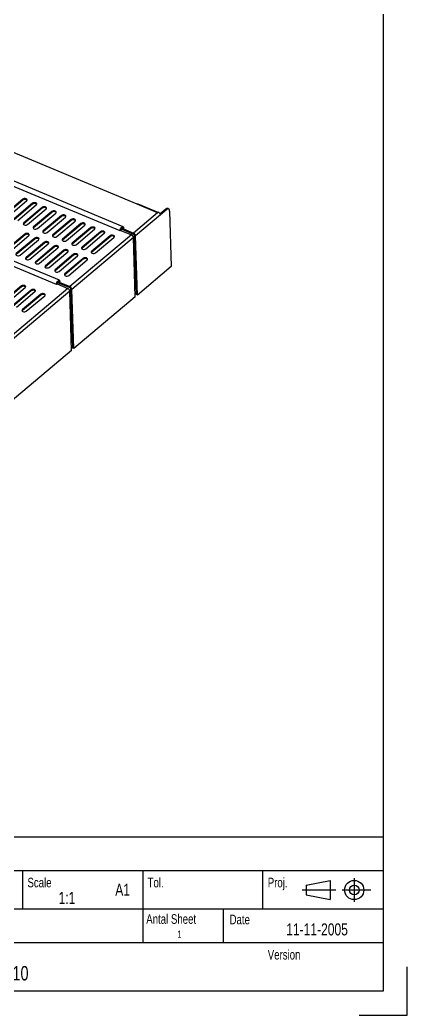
# Model space of a CAD drawing. Extents: x 0 to 841, y 0 to 594.
# Drawn here: x 760.4 to 841, y 0 to 206.9 of the extents above; entities that cross this region are included whole.
import ezdxf

# ---------------------------------------------------------------- set-up
doc = ezdxf.new("R2010")
doc.units = 0
doc.layers.get('0').update_dxf_attribs({"linetype": 'CONTINUOUS'})
doc.styles.add('SLDTEXTSTYLE0', font='TXT', dxfattribs={"width": 0.75})

msp = doc.modelspace()

# ---------------------------------------------------------------- linework, layer by layer
at = {"color": 7, "linetype": 'CONTINUOUS'}
for p, q in [((836, 589), (836, 5)), ((781.277, 163.003), (700.883, 196.544)), ((781.885, 163.889), (701.492, 197.431)), ((768.639, 152.746), (688.245, 186.288)), ((768.03, 151.86), (687.637, 185.402)), ((784.85, 168.55), (752.127, 182.203)), ((761.02, 169.602), (757.193, 166.383)), ((761.026, 169.402), (757.199, 166.183)), ((758.001, 166.046), (761.827, 169.265)), ((763.039, 168.759), (759.213, 165.54)), ((763.045, 168.559), (759.219, 165.34)), ((760.021, 165.203), (763.847, 168.422)), ((761.026, 169.402), (761.02, 169.602)), ((765.059, 167.917), (761.233, 164.698)), ((765.065, 167.717), (761.239, 164.498)), ((762.041, 164.361), (765.867, 167.58)), ((763.045, 168.559), (763.039, 168.759)), ((765.065, 167.717), (765.059, 167.917)), ((789.092, 166.78), (784.85, 168.55)), ((789.208, 166.878), (785.054, 168.611)), ((791.388, 167.572), (791.186, 167.656)), ((767.079, 167.074), (763.253, 163.855)), ((767.085, 166.874), (763.259, 163.655)), ((764.061, 163.518), (767.887, 166.737)), ((769.099, 166.231), (765.273, 163.012)), ((769.105, 166.031), (765.279, 162.812)), ((766.081, 162.675), (769.907, 165.894)), ((767.085, 166.874), (767.079, 167.074)), ((769.105, 166.031), (769.099, 166.231)), ((789.092, 166.78), (784.087, 162.571)), ((789.655, 166.335), (784.503, 162.002)), ((789.239, 166.904), (789.092, 166.78)), ((790.777, 167.534), (789.601, 166.544)), ((790.979, 167.45), (789.655, 166.335)), ((790.979, 167.45), (790.777, 167.534)), ((791.592, 167.144), (791.937, 155.634)), ((761.239, 164.498), (761.169, 164.415)), ((761.239, 164.498), (761.233, 164.698)), ((763.259, 163.655), (763.189, 163.572)), ((763.259, 163.655), (763.253, 163.855)), ((771.119, 165.388), (767.293, 162.169)), ((771.125, 165.188), (767.299, 161.969)), ((768.101, 161.832), (771.927, 165.051)), ((773.139, 164.546), (769.312, 161.327)), ((773.145, 164.346), (769.318, 161.127)), ((770.12, 160.99), (773.947, 164.209)), ((771.125, 165.188), (771.119, 165.388)), ((775.159, 163.703), (771.332, 160.484)), ((775.165, 163.503), (771.338, 160.284)), ((773.145, 164.346), (773.139, 164.546)), ((775.165, 163.503), (775.159, 163.703)), ((781.509, 163.449), (784.093, 162.371)), ((781.866, 163.498), (781.621, 163.6)), ((782.013, 163.622), (781.866, 163.498)), ((781.866, 163.498), (784.087, 162.571)), ((761.486, 162.369), (757.66, 159.15)), ((761.492, 162.169), (757.666, 158.95)), ((758.468, 158.813), (762.294, 162.032)), ((763.506, 161.526), (759.68, 158.307)), ((761.492, 162.169), (761.486, 162.369)), ((763.512, 161.326), (763.506, 161.526)), ((765.279, 162.812), (765.209, 162.729)), ((765.279, 162.812), (765.273, 163.012)), ((767.299, 161.969), (767.229, 161.887)), ((767.299, 161.969), (767.293, 162.169)), ((783.646, 162.199), (770.841, 151.428)), ((784.062, 161.631), (771.257, 150.859)), ((772.14, 160.147), (775.967, 163.366)), ((777.179, 162.86), (773.352, 159.641)), ((777.185, 162.66), (773.358, 159.441)), ((774.16, 159.304), (777.987, 162.523)), ((779.199, 162.017), (775.372, 158.798)), ((779.205, 161.817), (775.378, 158.598)), ((776.18, 158.461), (780.007, 161.68)), ((777.185, 162.66), (777.179, 162.86)), ((779.205, 161.817), (779.199, 162.017)), ((781.424, 163.126), (781.277, 163.003)), ((781.424, 163.126), (783.646, 162.199)), ((784.43, 149.32), (784.062, 161.631)), ((784.503, 162.002), (784.301, 162.086)), ((784.67, 149.776), (784.301, 162.086)), ((784.872, 149.691), (784.503, 162.002)), ((763.512, 161.326), (759.686, 158.107)), ((760.488, 157.97), (764.314, 161.189)), ((765.526, 160.684), (761.7, 157.465)), ((765.532, 160.484), (761.706, 157.265)), ((762.508, 157.128), (766.334, 160.347)), ((767.546, 159.841), (763.72, 156.622)), ((767.552, 159.641), (763.726, 156.422)), ((764.528, 156.285), (768.354, 159.504)), ((765.532, 160.484), (765.526, 160.684)), ((767.552, 159.641), (767.546, 159.841)), ((769.318, 161.127), (769.248, 161.044)), ((769.318, 161.127), (769.312, 161.327)), ((771.338, 160.284), (771.268, 160.201)), ((771.338, 160.284), (771.332, 160.484)), ((773.358, 159.441), (773.288, 159.358)), ((773.358, 159.441), (773.352, 159.641)), ((761.706, 157.265), (761.636, 157.182)), ((761.706, 157.265), (761.7, 157.465)), ((769.566, 158.998), (765.74, 155.779)), ((769.572, 158.798), (765.746, 155.579)), ((766.547, 155.442), (770.374, 158.661)), ((771.586, 158.155), (767.759, 154.936)), ((771.592, 157.955), (767.765, 154.736)), ((768.567, 154.599), (772.394, 157.818)), ((769.572, 158.798), (769.566, 158.998)), ((773.606, 157.313), (769.779, 154.094)), ((771.592, 157.955), (771.586, 158.155)), ((773.612, 157.113), (773.606, 157.313)), ((775.378, 158.598), (775.308, 158.516)), ((775.378, 158.598), (775.372, 158.798)), ((763.726, 156.422), (763.656, 156.339)), ((763.726, 156.422), (763.72, 156.622)), ((765.746, 155.579), (765.676, 155.496)), ((765.746, 155.579), (765.74, 155.779)), ((773.612, 157.113), (769.785, 153.894)), ((770.587, 153.757), (774.414, 156.976)), ((791.937, 155.634), (784.872, 149.691)), ((767.765, 154.736), (767.695, 154.654)), ((767.765, 154.736), (767.759, 154.936)), ((769.785, 153.894), (769.715, 153.811)), ((769.785, 153.894), (769.779, 154.094)), ((770.4, 151.057), (750.236, 134.095)), ((760.735, 151.57), (756.909, 148.351)), ((760.741, 151.37), (756.915, 148.151)), ((757.717, 148.014), (761.543, 151.233)), ((760.741, 151.37), (760.735, 151.57)), ((768.178, 151.984), (768.03, 151.86)), ((768.178, 151.984), (770.4, 151.057)), ((768.263, 152.306), (770.847, 151.228)), ((768.619, 152.355), (768.375, 152.457)), ((768.766, 152.479), (768.619, 152.355)), ((768.619, 152.355), (770.841, 151.428)), ((770.816, 150.488), (750.652, 133.526)), ((762.755, 150.727), (758.929, 147.508)), ((762.761, 150.527), (758.935, 147.308)), ((759.737, 147.171), (763.563, 150.39)), ((764.775, 149.884), (760.949, 146.665)), ((764.781, 149.684), (760.955, 146.465)), ((761.757, 146.328), (765.583, 149.547)), ((762.761, 150.527), (762.755, 150.727)), ((764.781, 149.684), (764.775, 149.884)), ((771.184, 138.177), (770.816, 150.488)), ((771.257, 150.859), (771.055, 150.944)), ((771.424, 138.633), (771.055, 150.944)), ((771.626, 138.549), (771.257, 150.859)), ((784.43, 149.32), (771.626, 138.549)), ((784.872, 149.691), (784.67, 149.776)), ((760.955, 146.465), (760.885, 146.382)), ((760.955, 146.465), (760.949, 146.665)), ((771.626, 138.549), (771.424, 138.633)), ((771.184, 138.177), (751.02, 121.215)), ((836, 37), (656, 37)), ((836, 30), (656, 30)), ((761, 30), (761, 22)), ((786, 30), (786, 15)), ((810.954, 22), (811, 30)), ((820, 27), (825, 28)), ((820, 27), (820, 25)), ((825, 28), (825, 24)), ((830, 28.457), (830, 23.567)), ((826.2, 26), (819.152, 26)), ((820, 25), (825, 24)), ((833.416, 26), (827.459, 26)), ((836, 22), (656, 22)), ((802.698, 22), (802.698, 15)), ((786, 15), (726.561, 15)), ((836, 15), (786, 15)), ((841, 0), (841, 10)), ((836, 5), (25, 5)), ((831, 0), (841, 0))]:
    msp.add_line(p, q, dxfattribs=at)
at = {"color": 7, "linetype": 'CONTINUOUS', "flags": 128}
for points in [[(761.827, 169.265), (761.909, 169.373), (761.917, 169.49), (761.85, 169.598), (761.718, 169.681), (761.541, 169.727), (761.346, 169.728), (761.163, 169.684), (761.02, 169.602)], [(763.847, 168.422), (763.929, 168.53), (763.937, 168.647), (763.87, 168.755), (763.738, 168.839), (763.561, 168.884), (763.366, 168.885), (763.183, 168.841), (763.039, 168.759)], [(765.867, 167.58), (765.949, 167.687), (765.957, 167.804), (765.89, 167.912), (765.758, 167.996), (765.581, 168.041), (765.386, 168.042), (765.203, 167.999), (765.059, 167.917)], [(791.592, 167.144), (791.576, 167.291), (791.538, 167.413), (791.48, 167.505), (791.403, 167.565), (791.311, 167.59), (791.207, 167.578), (791.095, 167.531), (790.979, 167.45)], [(767.887, 166.737), (767.969, 166.844), (767.977, 166.961), (767.91, 167.07), (767.778, 167.153), (767.601, 167.199), (767.406, 167.2), (767.223, 167.156), (767.079, 167.074)], [(769.907, 165.894), (769.989, 166.002), (769.997, 166.119), (769.93, 166.227), (769.798, 166.31), (769.621, 166.356), (769.426, 166.357), (769.243, 166.313), (769.099, 166.231)], [(771.927, 165.051), (772.009, 165.159), (772.017, 165.276), (771.95, 165.384), (771.818, 165.468), (771.641, 165.513), (771.446, 165.514), (771.263, 165.47), (771.119, 165.388)], [(761.233, 164.698), (761.151, 164.59), (761.143, 164.473), (761.21, 164.365), (761.342, 164.282), (761.519, 164.236), (761.714, 164.235), (761.897, 164.279), (762.041, 164.361)], [(763.253, 163.855), (763.171, 163.747), (763.163, 163.63), (763.23, 163.522), (763.362, 163.439), (763.539, 163.393), (763.734, 163.392), (763.917, 163.436), (764.061, 163.518)], [(773.947, 164.209), (774.029, 164.316), (774.037, 164.433), (773.97, 164.541), (773.838, 164.625), (773.661, 164.67), (773.466, 164.671), (773.283, 164.628), (773.139, 164.546)], [(775.967, 163.366), (776.049, 163.473), (776.057, 163.59), (775.99, 163.699), (775.857, 163.782), (775.68, 163.828), (775.486, 163.829), (775.303, 163.785), (775.159, 163.703)], [(781.277, 163.003), (781.299, 163.218), (781.374, 163.447), (781.49, 163.656), (781.63, 163.813), (781.772, 163.893), (781.894, 163.885), (781.979, 163.79), (782.013, 163.622)], [(781.866, 163.498), (781.845, 163.599), (781.795, 163.656), (781.721, 163.661), (781.636, 163.612), (781.552, 163.519), (781.482, 163.393), (781.437, 163.256), (781.424, 163.126)], [(762.294, 162.032), (762.376, 162.14), (762.384, 162.257), (762.317, 162.365), (762.185, 162.448), (762.008, 162.494), (761.813, 162.495), (761.63, 162.451), (761.486, 162.369)], [(764.314, 161.189), (764.396, 161.297), (764.404, 161.414), (764.337, 161.522), (764.205, 161.606), (764.028, 161.651), (763.833, 161.652), (763.65, 161.608), (763.506, 161.526)], [(765.273, 163.012), (765.191, 162.905), (765.183, 162.788), (765.25, 162.679), (765.382, 162.596), (765.559, 162.55), (765.754, 162.549), (765.937, 162.593), (766.081, 162.675)], [(767.293, 162.169), (767.211, 162.062), (767.203, 161.945), (767.27, 161.837), (767.402, 161.753), (767.579, 161.708), (767.774, 161.707), (767.957, 161.75), (768.101, 161.832)], [(777.987, 162.523), (778.069, 162.631), (778.077, 162.748), (778.01, 162.856), (777.877, 162.939), (777.7, 162.985), (777.506, 162.986), (777.322, 162.942), (777.179, 162.86)], [(780.007, 161.68), (780.089, 161.788), (780.097, 161.905), (780.03, 162.013), (779.897, 162.096), (779.72, 162.142), (779.525, 162.143), (779.342, 162.099), (779.199, 162.017)], [(766.334, 160.347), (766.416, 160.454), (766.424, 160.571), (766.357, 160.679), (766.225, 160.763), (766.048, 160.808), (765.853, 160.809), (765.67, 160.766), (765.526, 160.684)], [(768.354, 159.504), (768.436, 159.611), (768.444, 159.728), (768.377, 159.837), (768.245, 159.92), (768.068, 159.966), (767.873, 159.967), (767.69, 159.923), (767.546, 159.841)], [(769.312, 161.327), (769.231, 161.219), (769.223, 161.102), (769.29, 160.994), (769.422, 160.911), (769.599, 160.865), (769.794, 160.864), (769.977, 160.908), (770.12, 160.99)], [(771.332, 160.484), (771.251, 160.376), (771.243, 160.259), (771.31, 160.151), (771.442, 160.068), (771.619, 160.022), (771.814, 160.021), (771.997, 160.065), (772.14, 160.147)], [(773.352, 159.641), (773.27, 159.534), (773.263, 159.417), (773.33, 159.308), (773.462, 159.225), (773.639, 159.179), (773.834, 159.178), (774.017, 159.222), (774.16, 159.304)], [(759.68, 158.307), (759.598, 158.2), (759.59, 158.083), (759.657, 157.975), (759.789, 157.891), (759.966, 157.846), (760.161, 157.845), (760.344, 157.888), (760.488, 157.97)], [(761.7, 157.465), (761.618, 157.357), (761.61, 157.24), (761.677, 157.132), (761.809, 157.049), (761.986, 157.003), (762.181, 157.002), (762.364, 157.046), (762.508, 157.128)], [(770.374, 158.661), (770.456, 158.769), (770.464, 158.886), (770.397, 158.994), (770.265, 159.077), (770.088, 159.123), (769.893, 159.124), (769.71, 159.08), (769.566, 158.998)], [(772.394, 157.818), (772.476, 157.926), (772.484, 158.043), (772.417, 158.151), (772.285, 158.235), (772.108, 158.28), (771.913, 158.281), (771.73, 158.237), (771.586, 158.155)], [(774.414, 156.976), (774.496, 157.083), (774.504, 157.2), (774.437, 157.308), (774.304, 157.392), (774.127, 157.437), (773.933, 157.438), (773.75, 157.395), (773.606, 157.313)], [(775.372, 158.798), (775.29, 158.691), (775.282, 158.574), (775.35, 158.466), (775.482, 158.382), (775.659, 158.337), (775.854, 158.336), (776.037, 158.379), (776.18, 158.461)], [(763.72, 156.622), (763.638, 156.514), (763.63, 156.398), (763.697, 156.289), (763.829, 156.206), (764.006, 156.16), (764.201, 156.159), (764.384, 156.203), (764.528, 156.285)], [(765.74, 155.779), (765.658, 155.672), (765.65, 155.555), (765.717, 155.446), (765.849, 155.363), (766.026, 155.317), (766.221, 155.316), (766.404, 155.36), (766.547, 155.442)], [(767.759, 154.936), (767.678, 154.829), (767.67, 154.712), (767.737, 154.604), (767.869, 154.52), (768.046, 154.475), (768.241, 154.474), (768.424, 154.517), (768.567, 154.599)], [(769.779, 154.094), (769.698, 153.986), (769.69, 153.869), (769.757, 153.761), (769.889, 153.678), (770.066, 153.632), (770.261, 153.631), (770.444, 153.675), (770.587, 153.757)], [(761.543, 151.233), (761.625, 151.34), (761.633, 151.457), (761.566, 151.565), (761.434, 151.649), (761.257, 151.694), (761.062, 151.695), (760.879, 151.652), (760.735, 151.57)], [(768.03, 151.86), (768.053, 152.075), (768.128, 152.304), (768.244, 152.513), (768.383, 152.67), (768.525, 152.75), (768.648, 152.742), (768.733, 152.647), (768.766, 152.479)], [(768.619, 152.355), (768.599, 152.456), (768.548, 152.513), (768.475, 152.518), (768.389, 152.47), (768.306, 152.376), (768.236, 152.25), (768.191, 152.113), (768.178, 151.984)], [(763.563, 150.39), (763.645, 150.497), (763.653, 150.614), (763.586, 150.723), (763.454, 150.806), (763.277, 150.852), (763.082, 150.853), (762.899, 150.809), (762.755, 150.727)], [(765.583, 149.547), (765.665, 149.655), (765.673, 149.772), (765.606, 149.88), (765.474, 149.963), (765.297, 150.009), (765.102, 150.01), (764.919, 149.966), (764.775, 149.884)], [(760.949, 146.665), (760.867, 146.558), (760.859, 146.441), (760.926, 146.332), (761.058, 146.249), (761.235, 146.203), (761.43, 146.202), (761.613, 146.246), (761.757, 146.328)]]:
    msp.add_lwpolyline(points, dxfattribs=at)
at = {"color": 7, "linetype": 'CONTINUOUS'}
for radius in [2, 1]:
    msp.add_circle((830, 26), radius, dxfattribs=at)
for centre, radius, start, end in [((761.433, 168.912), 0.637, 43.13535, 129.72866), ((763.453, 168.069), 0.637, 43.13535, 129.72866), ((765.473, 167.227), 0.637, 43.13535, 129.72866), ((785.002, 168.412), 0.206, 75.43581, 137.83479), ((791.083, 167.257), 0.412, 75.43581, 137.83479), ((767.492, 166.384), 0.637, 43.13535, 129.72866), ((769.512, 165.541), 0.637, 43.13535, 129.72866), ((788.96, 166.264), 0.698, 5.85377, 66.49372), ((771.532, 164.698), 0.637, 43.13535, 129.72866), ((773.552, 163.856), 0.637, 43.13535, 129.72866), ((775.572, 163.013), 0.637, 43.13535, 129.72866), ((761.9, 161.679), 0.637, 43.13535, 129.72866), ((763.92, 160.836), 0.637, 43.13535, 129.72866), ((777.592, 162.17), 0.637, 43.13535, 129.72866), ((779.612, 161.327), 0.637, 43.13535, 129.72866), ((783.368, 161.559), 0.698, 5.85377, 66.49372), ((783.809, 161.931), 0.698, 5.85377, 66.49372), ((783.954, 162.051), 0.349, 5.85377, 66.49372), ((765.939, 159.994), 0.637, 43.13535, 129.72866), ((767.959, 159.151), 0.637, 43.13535, 129.72866), ((769.979, 158.308), 0.637, 43.13535, 129.72866), ((771.999, 157.465), 0.637, 43.13535, 129.72866), ((774.019, 156.623), 0.637, 43.13535, 129.72866), ((761.148, 150.88), 0.637, 43.13535, 129.72866), ((770.121, 150.417), 0.698, 5.85377, 66.49372), ((770.563, 150.788), 0.698, 5.85377, 66.49372), ((770.708, 150.908), 0.349, 5.85377, 66.49372), ((763.168, 150.037), 0.637, 43.13535, 129.72866), ((765.188, 149.194), 0.637, 43.13535, 129.72866)]:
    msp.add_arc(centre, radius, start, end, dxfattribs=at)

# ---------------------------------------------------------------- texts
at = {"color": 7, "linetype": 'CONTINUOUS', "attachment_point": 1, "style": 'SLDTEXTSTYLE0'}
for s, insert, char_height in [('Scale', (762, 28.555), 2), ('A1', (780.275, 27.313), 2.5), ('Tol.', (787, 28.555), 2), ('Proj.', (812, 28.555), 2), ('1:1', (768.479, 25.608), 2.5), ('Antal Sheet', (786.721, 20.974), 2), ('Date', (804.06, 20.871), 2), ('11-11-2005', (815.846, 19.068), 2.5), ('1', (793.182, 17.563), 1.5), ('Version', (812, 13.555), 2), ('dobbelt_kabinet_part10', (730.778, 10.201), 3)]:
    msp.add_mtext(s, dxfattribs=dict(at, insert=insert, char_height=char_height))

doc.saveas('drawing.dxf')
